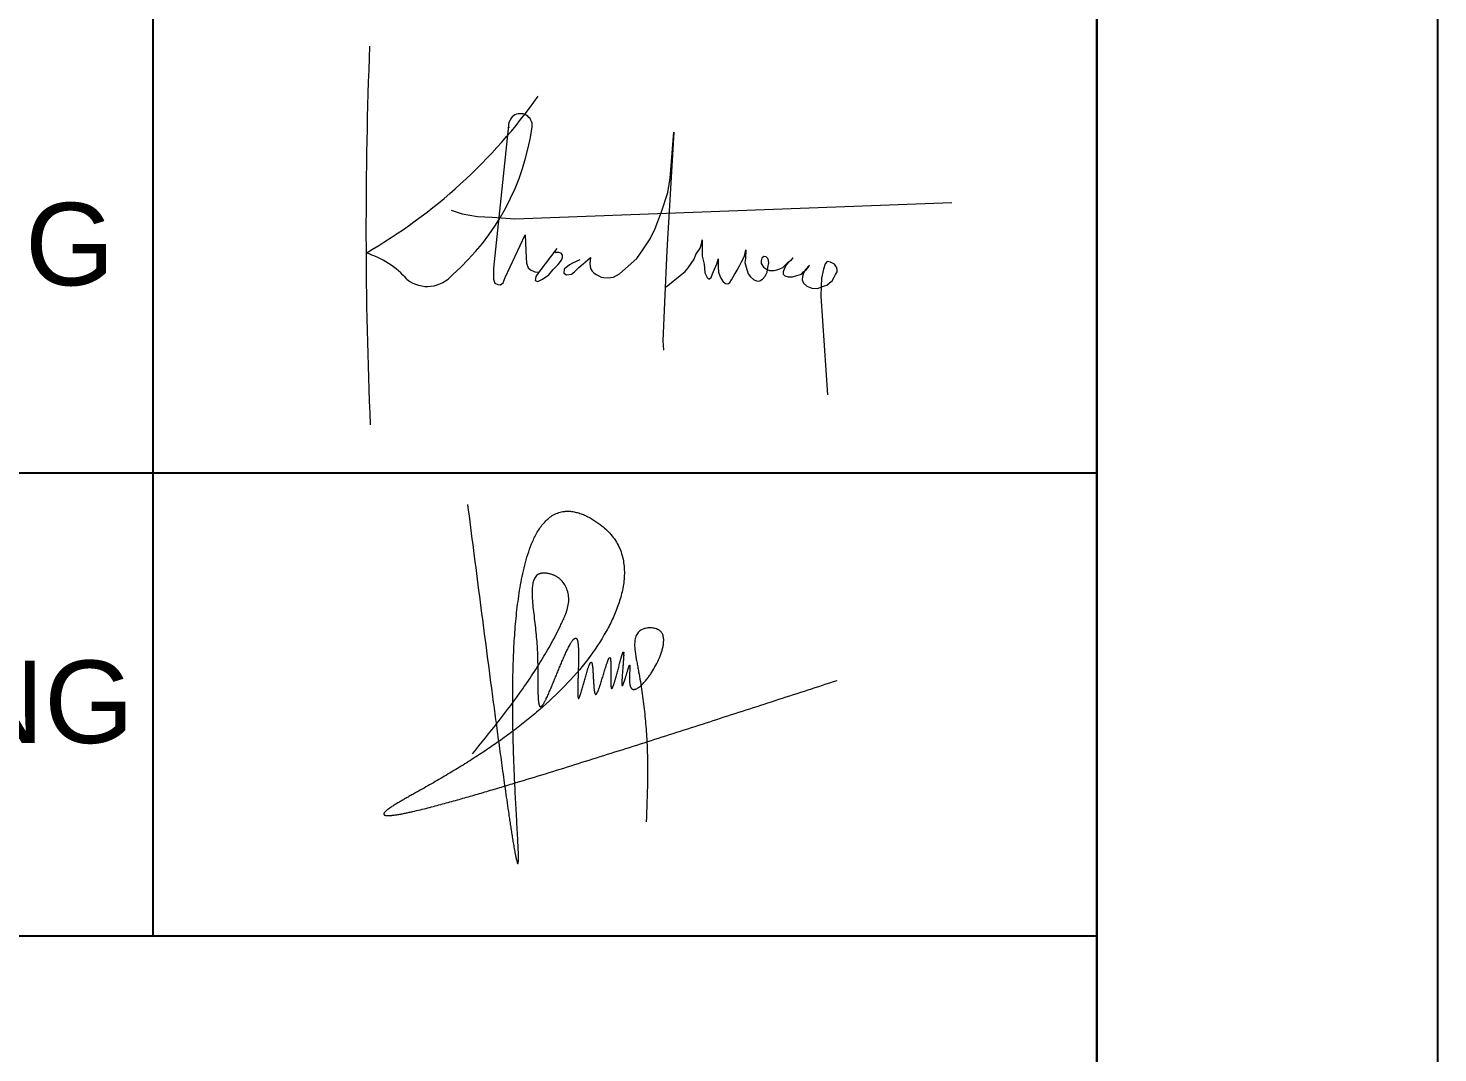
# Model space of a CAD drawing. Header units: millimetres. Extents: x 886808 to 1650903, y -1008069 to 230892.
# Drawn here: x 993824 to 999689, y -438920 to -434655 of the extents above; entities that cross this region are included whole.
import ezdxf

# ---------------------------------------------------------------- set-up
doc = ezdxf.new("R2010")
doc.units = ezdxf.units.MM
for name, color, linetype, lineweight in [('A-Wall', 113, 'Continuous', 30), ('co', 66, 'Continuous', 5), ('G-ANNO-TTLB', 6, 'Continuous', 18), ('hatch', 250, 'Continuous', 0)]:
    doc.layers.add(name, color=color, linetype=linetype, lineweight=lineweight)
doc.layers.add('CUA', color=75, linetype='Continuous')
doc.layers.add('TUONG', color=1, linetype='Continuous')
doc.styles.add('Arial_6', font='arial.ttf', dxfattribs={"height": 1.327769})

msp = doc.modelspace()

# ---------------------------------------------------------------- linework, layer by layer
at = {"layer": 'A-Wall', "linetype": 'Continuous', "transparency": 33554636}
msp.add_line((998270.2, -396443.4), (998270.2, -452800.7), dxfattribs=at)
at = {"layer": 'co', "transparency": 33554636}
for p, q in [((995822.9, -435060), (995762.8, -435627.6)), ((996510.2, -435087.4), (996481, -435580.8)), ((996495.6, -435278.7), (996510.2, -435087.4)), ((996485.8, -435338.3), (996495.6, -435278.7)), ((996459, -435420), (996485.8, -435338.3)), ((995849.5, -435448.2), (997667.8, -435380.7)), ((995584.5, -435412.8), (995630.4, -435428.1)), ((995630.4, -435428.1), (995693.2, -435438.6)), ((995693.2, -435438.6), (995754.5, -435441.8)), ((995754.5, -435441.8), (995849.5, -435448.2)), ((996432.2, -435488.2), (996459, -435420)), ((995808.4, -435693.4), (995891.7, -435515.1)), ((995891.7, -435515.1), (995894.1, -435581)), ((996412.7, -435532.1), (996432.2, -435488.2)), ((996023.5, -435572.5), (995948.2, -435670.3)), ((996356.6, -435613.7), (996382.2, -435577.1)), ((996382.2, -435577.1), (996412.7, -435532.1)), ((996602.7, -435597.2), (996619.4, -435571)), ((996619.4, -435571), (996625, -435552.7)), ((996625, -435552.7), (996628.1, -435536)), ((996628.1, -435536), (996628.1, -435575.8)), ((996628.1, -435575.8), (996628.9, -435603.6)), ((996804.9, -435603.6), (996810.5, -435578.2)), ((996810.5, -435578.2), (996808.1, -435614)), ((995762.8, -435627.6), (995760.8, -435653.7)), ((995894.1, -435581), (995896.4, -435609.2)), ((995896.4, -435609.2), (995897.8, -435632.7)), ((995897.8, -435632.7), (995904.4, -435652.4)), ((996018.3, -435588.5), (996015, -435589.4)), ((996032.5, -435588), (996018.3, -435588.5)), ((996029.2, -435638.3), (996043.8, -435620)), ((996042.3, -435591.8), (996032.5, -435588)), ((996047, -435599.3), (996042.3, -435591.8)), ((996043.8, -435620), (996047, -435609.6)), ((996047, -435609.6), (996047, -435599.3)), ((996088.6, -435632.5), (996076.4, -435639.5)), ((996119.3, -435618.8), (996088.6, -435632.5)), ((996115.1, -435651.8), (996133, -435635.8)), ((996133, -435635.8), (996153.3, -435618.8)), ((996153.3, -435618.8), (996164.2, -435609.3)), ((996164.2, -435609.3), (996160.4, -435634.8)), ((996160.4, -435634.8), (996163.7, -435654.6)), ((996284.1, -435677.7), (996356.6, -435613.7)), ((996481, -435580.8), (996471.2, -435796.4)), ((996569.6, -435652.1), (996594.7, -435617.1)), ((996594.7, -435617.1), (996602.7, -435597.2)), ((996628.9, -435603.6), (996636.9, -435637)), ((996636.9, -435637), (996639.3, -435673.6)), ((996679.1, -435658.5), (996690.2, -435633)), ((996690.2, -435633), (996695, -435614.7)), ((996695, -435614.7), (996695, -435633.8)), ((996695, -435633.8), (996695, -435648.2)), ((996784.2, -435644.2), (996793.7, -435624.3)), ((996793.7, -435624.3), (996804.9, -435603.6)), ((996808.1, -435614), (996805.7, -435630.7)), ((996805.7, -435630.7), (996813.6, -435660.1)), ((996876.5, -435611.6), (996874.1, -435623.5)), ((996874.1, -435623.5), (996874.1, -435634.6)), ((996874.1, -435634.6), (996883.7, -435649.8)), ((996885.3, -435606), (996876.5, -435611.6)), ((996894.8, -435606.8), (996885.3, -435606)), ((996901.2, -435613.2), (996894.8, -435606.8)), ((996904.4, -435621.9), (996901.2, -435613.2)), ((996901.2, -435651.3), (996905.2, -435632.3)), ((996905.2, -435632.3), (996904.4, -435621.9)), ((996974.5, -435640.2), (996986.4, -435628.3)), ((996992, -435625.9), (996977.6, -435641.8)), ((996986.4, -435628.3), (997000.7, -435618.7)), ((997006.3, -435610.8), (996992, -435625.9)), ((997000.7, -435618.7), (997006.3, -435610.8)), ((997140, -435635.4), (997133.7, -435657.7)), ((997148.8, -435626.7), (997140, -435635.4)), ((997162.3, -435629.1), (997148.8, -435626.7)), ((997178.3, -435637.8), (997162.3, -435629.1)), ((995760.8, -435653.7), (995760.8, -435679)), ((995760.8, -435679), (995760.8, -435699.9)), ((995799.9, -435715.5), (995808.4, -435693.4)), ((995904.4, -435652.4), (995914.8, -435660.9)), ((995914.8, -435660.9), (995932.7, -435668.9)), ((995932.7, -435668.9), (995949.6, -435670.8)), ((995936.4, -435688.2), (995933.6, -435705.1)), ((995948.2, -435670.3), (995936.4, -435688.2)), ((995964.2, -435700), (995990.6, -435681.1)), ((995990.6, -435681.1), (996008, -435659)), ((996008, -435659), (996029.2, -435638.3)), ((996053.7, -435658.4), (996052.3, -435674.9)), ((996052.3, -435674.9), (996064.1, -435682)), ((996076.4, -435639.5), (996053.7, -435658.4)), ((996064.1, -435682), (996084.9, -435678.7)), ((996084.9, -435678.7), (996097.6, -435669.7)), ((996097.6, -435669.7), (996115.1, -435651.8)), ((996163.7, -435654.6), (996170.3, -435665.9)), ((996170.3, -435665.9), (996178.3, -435674)), ((996178.3, -435674), (996187.8, -435680.6)), ((996187.8, -435680.6), (996198.6, -435685.8)), ((996198.6, -435685.8), (996208.5, -435691)), ((996208.5, -435691), (996219.9, -435693.3)), ((996219.9, -435693.3), (996235.9, -435694.3)), ((996235.9, -435694.3), (996248.2, -435692.8)), ((996248.2, -435692.8), (996259.1, -435691)), ((996259.1, -435691), (996271.8, -435684.8)), ((996271.8, -435684.8), (996284.1, -435677.7)), ((996479, -435731.3), (996537.5, -435684.6)), ((996537.5, -435684.6), (996557.8, -435667.3)), ((996557.8, -435667.3), (996569.6, -435652.1)), ((996639.3, -435673.6), (996648.8, -435692.7)), ((996648.8, -435692.7), (996656, -435699.1)), ((996656, -435699.1), (996666.4, -435692.7)), ((996666.4, -435692.7), (996671.9, -435676.8)), ((996671.9, -435676.8), (996679.1, -435658.5)), ((996695, -435648.2), (996696.6, -435671.2)), ((996696.6, -435671.2), (996701.4, -435686.3)), ((996701.4, -435686.3), (996705.4, -435695.9)), ((996705.4, -435695.9), (996715.7, -435710.2)), ((996749.9, -435703.1), (996761.9, -435682.4)), ((996761.9, -435682.4), (996773.8, -435661.7)), ((996773.8, -435661.7), (996784.2, -435644.2)), ((996813.6, -435660.1), (996819.2, -435677.6)), ((996819.2, -435677.6), (996828.8, -435689.5)), ((996828.8, -435689.5), (996842.3, -435701.5)), ((996879.7, -435699.1), (996890.1, -435687.1)), ((996883.7, -435649.8), (996896.4, -435657.7)), ((996890.1, -435687.1), (996898.8, -435671.2)), ((996896.4, -435657.7), (996908.4, -435663.3)), ((996898.8, -435671.2), (996901.2, -435651.3)), ((996908.4, -435663.3), (996927.5, -435663.3)), ((996927.5, -435663.3), (996939.4, -435660.9)), ((996939.4, -435660.9), (996951.4, -435656.9)), ((996951.4, -435656.9), (996963.3, -435651.3)), ((996963.3, -435651.3), (996974.5, -435640.2)), ((996970.5, -435654.5), (996964.9, -435668.8)), ((996964.9, -435668.8), (996964.9, -435678.4)), ((996964.9, -435678.4), (996972.9, -435685.6)), ((996977.6, -435641.8), (996970.5, -435654.5)), ((996972.9, -435685.6), (996986.4, -435689.5)), ((996986.4, -435689.5), (997003.9, -435690.3)), ((997003.9, -435690.3), (997022.2, -435684)), ((997022.2, -435684), (997041.3, -435678.4)), ((997041.3, -435678.4), (997050.1, -435668.8)), ((997045.3, -435688.7), (997044.5, -435702.3)), ((997048.5, -435679.2), (997045.3, -435688.7)), ((997057.2, -435660.9), (997048.5, -435679.2)), ((997050.1, -435668.8), (997060.4, -435660.9)), ((997075.6, -435641.8), (997057.2, -435660.9)), ((997060.4, -435660.9), (997069.2, -435650.5)), ((997069.2, -435650.5), (997075.6, -435641.8)), ((997124.9, -435695.1), (997123.3, -435729.3)), ((997133.7, -435657.7), (997124.9, -435695.1)), ((997168.7, -435707), (997177.5, -435691.9)), ((997177.5, -435691.9), (997183.8, -435680)), ((997187.8, -435649.8), (997178.3, -435637.8)), ((997183.8, -435680), (997189.4, -435668.8)), ((997189.4, -435660.1), (997187.8, -435649.8)), ((997189.4, -435668.8), (997189.4, -435660.1)), ((995760.8, -435699.9), (995766, -435715.9)), ((995766, -435715.9), (995778.8, -435721.6)), ((995778.8, -435721.6), (995789.1, -435723.5)), ((995789.1, -435723.5), (995799.9, -435715.5)), ((995933.6, -435705.1), (995944.4, -435708.9)), ((995944.4, -435708.9), (995964.2, -435700)), ((996715.7, -435710.2), (996725.3, -435718.2)), ((996725.3, -435718.2), (996735.6, -435719)), ((996735.6, -435719), (996742.8, -435713.4)), ((996742.8, -435713.4), (996749.9, -435703.1)), ((996842.3, -435701.5), (996857.4, -435707.8)), ((996857.4, -435707.8), (996868.6, -435706.2)), ((996868.6, -435706.2), (996879.7, -435699.1)), ((997044.5, -435702.3), (997049.3, -435715.8)), ((997049.3, -435715.8), (997064.4, -435729.3)), ((997064.4, -435729.3), (997084.3, -435736.5)), ((997084.3, -435736.5), (997108.2, -435738.1)), ((997108.2, -435738.1), (997132.9, -435729.3)), ((997123.3, -435729.3), (997121.7, -435770.7)), ((997132.9, -435729.3), (997146.4, -435725.3)), ((997146.4, -435725.3), (997158.4, -435715)), ((997158.4, -435715), (997168.7, -435707)), ((996471.2, -435796.4), (996464.8, -435956)), ((997121.7, -435770.7), (997149.9, -436180.7)), ((996464.8, -435956), (996467.3, -435995.7))]:
    msp.add_line(p, q, dxfattribs=at)
for centre, radius, start, end in [((1014449.5, -435486.4), 19219.8, 177.7463, 182.44478), ((994098.7, -433630.3), 2263.5, 299.98712, 324.71517), ((995872.1, -435060), 49.2, 354.1456, 191.63233), ((994930.4, -434929.5), 999.9, 311.32961, 352.20761), ((995128.6, -435934.6), 358.4, 40.52329, 73.55315), ((995484.7, -435591.8), 138.1, 232.68133, 320.14702)]:
    msp.add_arc(centre, radius, start, end, dxfattribs=at)
at = {"layer": 'CUA', "color": 4, "transparency": 33554636}
for p, q in [((994342.3, -430726.4), (994342.3, -438432.7)), ((983536.3, -436506.1), (998270.2, -436506.1)), ((983536.3, -438432.7), (998270.2, -438432.7))]:
    msp.add_line(p, q, dxfattribs=at)
at = {"layer": 'Defpoints', "transparency": 33554636}
msp.add_lwpolyline([(915979, -454219.5), (999689.1, -454219.5), (999689.1, -395024.6), (915979, -395024.6)], close=True, dxfattribs=at)
at = {"layer": 'G-ANNO-TTLB', "lineweight": 9, "transparency": 33554636}
for points, knots in [([(995652.2, -436637.4), (995660.4, -436701.1), (995676.8, -436828.6), (995701.5, -437019.7), (995726.4, -437210.8), (995747.3, -437370), (995764.2, -437497.4), (995777, -437592.9), (995790, -437688.4), (995801, -437767.9), (995809.9, -437831.5), (995816.7, -437879.2), (995822.6, -437919), (995827.3, -437950.7), (995830.9, -437974.5), (995834.6, -437998.3), (995837.7, -438018.2), (995840.3, -438034), (995842.3, -438045.9), (995844.3, -438057.8), (995846.4, -438069.6), (995848.2, -438079.5), (995849.6, -438087.4), (995850.8, -438093.3), (995851.8, -438098.2), (995852.6, -438102.2), (995853.2, -438105.1), (995853.8, -438108.1), (995854.4, -438111.1), (995855.1, -438114.1), (995855.7, -438116.4), (995856.2, -438118.3), (995856.7, -438119.7), (995857.2, -438121.1), (995857.6, -438122.5), (995858, -438123.9), (995858.3, -438125.2), (995858.5, -438126.1), (995858.6, -438126.7), (995858.7, -438127.2), (995858.8, -438127.9), (995859, -438128.7), (995859.2, -438129.5), (995859.5, -438130.2), (995859.8, -438130.7), (995860.2, -438131), (995860.5, -438131.2), (995860.8, -438131.4), (995861.3, -438131.6), (995861.9, -438131.7), (995862.3, -438131.6), (995862.6, -438131.5), (995862.9, -438131.3), (995863.1, -438131), (995863.3, -438130.4), (995863.4, -438129.6), (995863.5, -438128.6), (995863.4, -438127.8), (995863.4, -438127.2), (995863.4, -438126.6), (995863.4, -438125.9), (995863.5, -438125), (995863.5, -438124), (995863.6, -438122.7), (995863.8, -438120.8), (995864.1, -438118.6), (995864.2, -438115.7), (995864.3, -438112.8), (995864.3, -438109.7), (995864.2, -438106.6), (995864.2, -438103.5), (995864.1, -438099.5), (995864, -438094.5), (995863.8, -438086.8), (995863.5, -438077), (995863, -438065.2), (995862.2, -438049.5), (995861.2, -438029.9), (995859.9, -438006.3), (995858.6, -437982.8), (995856.9, -437951.4), (995854.7, -437912.2), (995852.2, -437865.1), (995849.8, -437818), (995847.6, -437770.9), (995845, -437708.1), (995842.3, -437629.6), (995840.3, -437535.3), (995839.7, -437441), (995840.8, -437346.8), (995843.9, -437252.5), (995849.5, -437158.4), (995858.5, -437064.5), (995871.8, -436971.1), (995888.1, -436894.2), (995906.1, -436833.9), (995922.8, -436789.8), (995944.1, -436747.6), (995971.7, -436709.1), (996002.2, -436683.5), (996031.2, -436670.6), (996048.3, -436666.9), (996059.6, -436665.8), (996066.4, -436665.5), (996078.3, -436665.5), (996095.3, -436667.6), (996115.1, -436672.5), (996134.4, -436679.5), (996152.9, -436688.1), (996176.8, -436701.2), (996202.1, -436718.4), (996228.1, -436740.4), (996249.4, -436762.4), (996267.9, -436786.8), (996287.8, -436822.5), (996303, -436871.7), (996306.3, -436933.1), (996298.1, -436993.8), (996281.4, -437052.8), (996258.5, -437109.5), (996218.3, -437188.5), (996153.5, -437285.2), (996059, -437393.7), (995971.7, -437475.7), (995898.2, -437537), (995841.5, -437581.1), (995783.4, -437623.3), (995724.2, -437663.9), (995664, -437703), (995613.1, -437734.5), (995572.1, -437759.1), (995541.1, -437777.3), (995510.1, -437795.3), (995478.9, -437813.1), (995452.9, -437827.8), (995432, -437839.6), (995416.4, -437848.4), (995400.8, -437857.3), (995385.2, -437866.2), (995372.3, -437873.7), (995362, -437879.8), (995352.3, -437885.6), (995342.9, -437891.3), (995334, -437897.1), (995327.4, -437901.6), (995322.1, -437905.5), (995317.9, -437908.7), (995314.8, -437911.3), (995312.3, -437913.5), (995310.4, -437915.3), (995309, -437916.7), (995307.7, -437918.2), (995306.5, -437919.8), (995305.3, -437921.5), (995304.5, -437923), (995304.1, -437924.3), (995304, -437925.1), (995304, -437925.8), (995304.1, -437926.4), (995304.5, -437927.5), (995305.4, -437929), (995307.1, -437930.2), (995308.7, -437930.8), (995310, -437931.1), (995311.3, -437931.4), (995312.9, -437931.7), (995314.9, -437932), (995316.9, -437932.1), (995319.5, -437932.3), (995322.8, -437932.3), (995326.8, -437932.2), (995330.8, -437931.9), (995334.8, -437931.6), (995340.1, -437931.1), (995346.7, -437930.3), (995354.5, -437929.2), (995362.4, -437927.9), (995370.3, -437926.6), (995380.7, -437924.6), (995393.7, -437922), (995409.3, -437918.7), (995430, -437914.1), (995455.9, -437907.9), (995486.8, -437900.2), (995517.6, -437892.2), (995558.6, -437881.2), (995609.8, -437867), (995671.1, -437849.5), (995732.3, -437831.7), (995793.3, -437813.6), (995874.7, -437789.1), (995976.3, -437758), (996098, -437720.2), (996219.5, -437682), (996341, -437643.5), (996502.9, -437591.9), (996705.1, -437526.9), (996947.6, -437448.4), (997109.2, -437396), (997190, -437369.8)], [0, 0, 0, 0, 1.008032, 2.016064, 3.024096, 4.032127, 4.536143, 5.040159, 5.544175, 6.048191, 6.300199, 6.552207, 6.804215, 6.930219, 7.056223, 7.182227, 7.308231, 7.371233, 7.434235, 7.497237, 7.560239, 7.623241, 7.654742, 7.686243, 7.717744, 7.733494, 7.749245, 7.764995, 7.780746, 7.796496, 7.812247, 7.820122, 7.827997, 7.835873, 7.843748, 7.851623, 7.859498, 7.863436, 7.865405, 7.867374, 7.871311, 7.875249, 7.879186, 7.883124, 7.887062, 7.889031, 7.890999, 7.892968, 7.894937, 7.898875, 7.900843, 7.902812, 7.904781, 7.90675, 7.910687, 7.914625, 7.918563, 7.9225, 7.924469, 7.926438, 7.930376, 7.934313, 7.938251, 7.946126, 7.954001, 7.969752, 7.985502, 8.001253, 8.017003, 8.032754, 8.048504, 8.064255, 8.095078, 8.125902, 8.187549, 8.249197, 8.310844, 8.434139, 8.557433, 8.680728, 8.804022, 9.050612, 9.297201, 9.54379, 9.790379, 10.036968, 10.530147, 11.023325, 11.516504, 12.009682, 12.50286, 12.996039, 13.489217, 13.982396, 14.475574, 14.722163, 14.968752, 15.215342, 15.461931, 15.70852, 15.831815, 15.955109, 15.981789, 16.008468, 16.061827, 16.168545, 16.275263, 16.381981, 16.488699, 16.595417, 16.808853, 16.968639, 17.128424, 17.28821, 17.447996, 17.767568, 18.08714, 18.406711, 18.726283, 19.045855, 19.365426, 20.116469, 20.867512, 21.618554, 21.994075, 22.369597, 22.745118, 23.120639, 23.49616, 23.871682, 24.059442, 24.247203, 24.434964, 24.622724, 24.810485, 24.904365, 24.998245, 25.092126, 25.186006, 25.279886, 25.326827, 25.373767, 25.457087, 25.498748, 25.540408, 25.582069, 25.602899, 25.623729, 25.644559, 25.654974, 25.665389, 25.675805, 25.68622, 25.696635, 25.70705, 25.712257, 25.717465, 25.720069, 25.722672, 25.72788, 25.738295, 25.74871, 25.759125, 25.764333, 25.76954, 25.779955, 25.790371, 25.800786, 25.811201, 25.832031, 25.852861, 25.873691, 25.894522, 25.915352, 25.957012, 25.998673, 26.040333, 26.081993, 26.123654, 26.206974, 26.290295, 26.373616, 26.540258, 26.706899, 26.873541, 27.040182, 27.373465, 27.706748, 28.040031, 28.373315, 28.706598, 29.373164, 30.03973, 30.706296, 31.372862, 32.039429, 33.372561, 34.705693, 36.038826, 36.038826, 36.038826, 36.038826]), ([(995672.7, -437675.6), (995708.6, -437631.1), (995780.5, -437542.2), (995866.6, -437428.1), (995930.8, -437333.5), (995968.5, -437272.7), (995996.9, -437223.1), (996017.2, -437185.4), (996033.3, -437153.5), (996045.6, -437127.7), (996052.6, -437112.6), (996057.2, -437101.8), (996060.6, -437093.2), (996066.2, -437078), (996072.2, -437055.7), (996074.4, -437027.9), (996070.3, -437001.3), (996060.9, -436977.2), (996049.4, -436960), (996037.8, -436948.2), (996028, -436940.6), (996017.3, -436934.5), (996005.1, -436929.2), (995991.5, -436925.2), (995979.1, -436923.2), (995969.1, -436922.9), (995961.6, -436923.5), (995955.4, -436924.8), (995950.7, -436926.5), (995945.5, -436928.9), (995939.2, -436933.4), (995933, -436940.9), (995928.5, -436949.5), (995924.3, -436961.7), (995921.6, -436977.6), (995920.5, -436996.9), (995920.8, -437016.2), (995922.3, -437041.9), (995925.4, -437073.9), (995929.9, -437112.3), (995934.5, -437150.6), (995938.5, -437189), (995941.4, -437225.8), (995943, -437260.8), (995943.9, -437294.2), (995944.3, -437322), (995944.4, -437344.2), (995944.5, -437360.9), (995944.6, -437377.5), (995944.7, -437394.2), (995944.9, -437410.9), (995945.2, -437424.8), (995945.6, -437435.9), (995946, -437442.8), (995946.4, -437448.4), (995946.7, -437452.5), (995947.1, -437456.7), (995947.6, -437460.8), (995948.2, -437464.3), (995948.7, -437467), (995949.2, -437469), (995949.7, -437471), (995950.2, -437472.7), (995950.7, -437474), (995951.3, -437475.3), (995952.1, -437476.8), (995953.3, -437478.2), (995954.5, -437479), (995955.5, -437479.3), (995956.5, -437479.3), (995957.5, -437479), (995958.5, -437478.6), (995959.7, -437477.9), (995960.8, -437477), (995961.7, -437476), (995962.7, -437474.9), (995963.8, -437473.6), (995965.1, -437471.8), (995966.5, -437469.8), (995968.3, -437467), (995970.5, -437463.4), (995972.9, -437458.9), (995975.3, -437454.4), (995977.6, -437449.9), (995980.6, -437443.8), (995984.2, -437436.2), (995988.4, -437426.9), (995992.4, -437417.7), (995996.5, -437408.3), (996001.8, -437395.9), (996008.3, -437380.3), (996016, -437361.5), (996023.7, -437342.8), (996031.4, -437324), (996039.2, -437305.3), (996047.1, -437286.6), (996053.9, -437271.1), (996059.4, -437258.7), (996063.7, -437249.5), (996068, -437240.4), (996072.6, -437231.3), (996076.5, -437223.8), (996079.8, -437217.9), (996082.4, -437213.5), (996085.1, -437209.2), (996087.9, -437205), (996090.5, -437201.7), (996092.7, -437199.1), (996094.5, -437197.3), (996096.1, -437195.9), (996097.5, -437195), (996098.7, -437194.3), (996099.7, -437193.9), (996100.5, -437193.7), (996101.1, -437193.6), (996101.7, -437193.6), (996102.6, -437193.7), (996103.6, -437194), (996104.8, -437194.7), (996105.7, -437195.5), (996106.5, -437196.5), (996107.2, -437197.6), (996107.7, -437198.8), (996108.4, -437200.4), (996109, -437202.2), (996109.6, -437204.3), (996110.2, -437206.8), (996110.9, -437210), (996111.5, -437213.9), (996112.1, -437219.1), (996112.7, -437225.6), (996113.2, -437233.4), (996113.6, -437241.3), (996113.8, -437249.1), (996113.9, -437257), (996114, -437267.4), (996113.9, -437280.5), (996113.6, -437301.4), (996113, -437322.4), (996112.4, -437343.3), (996111.9, -437359), (996111.4, -437372), (996111.1, -437382.5), (996110.9, -437390.3), (996110.8, -437398.2), (996110.6, -437406), (996110.6, -437413.9), (996110.6, -437420.4), (996110.7, -437425), (996110.8, -437427.6), (996110.8, -437429.6), (996110.9, -437431.6), (996111.1, -437433.2), (996111.2, -437434.5), (996111.3, -437435.7), (996111.5, -437437), (996111.7, -437438.2), (996111.8, -437439.1), (996111.9, -437439.8), (996112, -437440.3), (996112, -437440.8), (996112.1, -437441.6), (996112.2, -437442.5), (996112.5, -437443.4), (996113.1, -437444.1), (996114, -437444.4), (996114.6, -437444.3), (996114.9, -437444.3), (996115.2, -437444.2), (996115.5, -437444), (996115.9, -437443.7), (996116.2, -437443.3), (996116.5, -437442.7), (996116.8, -437442), (996117.1, -437441.3), (996117.3, -437440.6), (996117.6, -437439.8), (996118, -437438.9), (996118.4, -437437.9), (996118.9, -437436.8), (996119.3, -437435.7), (996119.8, -437434.6), (996120.4, -437433.1), (996121.1, -437431.2), (996122.1, -437428), (996123.3, -437423.9), (996124.8, -437419.1), (996126.2, -437414.3), (996128.1, -437407.9), (996130.3, -437399.8), (996133, -437390.1), (996135.6, -437380.5), (996138.3, -437370.8), (996141, -437361.1), (996143.7, -437351.5), (996146.5, -437341.8), (996148.8, -437333.8), (996150.8, -437327.4), (996152.4, -437322.6), (996154, -437317.9), (996155.6, -437313.1), (996157, -437309.1), (996158.3, -437306.1), (996159.4, -437303.9), (996160.3, -437302.1), (996161, -437300.5), (996161.4, -437299.5), (996161.8, -437298.7), (996162.2, -437297.9), (996162.7, -437296.9), (996163.2, -437295.9), (996163.8, -437295.3), (996164.3, -437294.9), (996164.8, -437294.6), (996165.6, -437294.3), (996166.7, -437294.3), (996168, -437294.6), (996168.8, -437295.4), (996169.4, -437296.5), (996169.7, -437297.9), (996170, -437299.3), (996170.2, -437300.5), (996170.5, -437301.7), (996170.8, -437303.1), (996171.1, -437304.9), (996171.5, -437306.9), (996172, -437309.7), (996172.4, -437313.3), (996172.8, -437317.7), (996173.2, -437322), (996173.5, -437326.4), (996173.8, -437330.7), (996174.2, -437336.5), (996174.6, -437343.7), (996175.1, -437352.4), (996175.5, -437361.1), (996176, -437369.8), (996176.4, -437378.5), (996177, -437387.2), (996177.5, -437394.4), (996178, -437400.2), (996178.4, -437404.5), (996178.9, -437408.9), (996179.5, -437412.5), (996179.9, -437415.4), (996180.3, -437417.4), (996180.7, -437419.5), (996181.1, -437421.2), (996181.5, -437422.6), (996181.9, -437423.7), (996182.3, -437424.8), (996182.8, -437426), (996183.3, -437426.8), (996183.8, -437427.4), (996184.2, -437427.7), (996184.5, -437427.9), (996184.8, -437428), (996185.1, -437428), (996185.5, -437428), (996186.2, -437427.8), (996187.1, -437427.3), (996188.4, -437426.3), (996189.7, -437424.8), (996190.6, -437423.3), (996191.3, -437422), (996191.7, -437421), (996192.2, -437419.9), (996193, -437418.3), (996194.3, -437415.4), (996196.1, -437411.4), (996198.1, -437406.4), (996199.9, -437401.4), (996201.6, -437396.4), (996203.3, -437391.3), (996205, -437386.3), (996207.2, -437379.5), (996209.9, -437371.1), (996213, -437360.9), (996216, -437350.7), (996219.1, -437340.5), (996222.2, -437330.3), (996224.8, -437321.8), (996226.9, -437315), (996228.5, -437310), (996230.1, -437304.9), (996231.8, -437299.8), (996233.2, -437295.6), (996234.4, -437292.3), (996235.3, -437289.8), (996236.4, -437287.4), (996237.3, -437285.4), (996238, -437283.8), (996238.5, -437282.5), (996238.9, -437281.5), (996239.2, -437280.6), (996239.5, -437279.7), (996239.9, -437278.6), (996240.5, -437277.4), (996241.2, -437276.3), (996242.6, -437275.1), (996244.7, -437274.5), (996245.8, -437275.5), (996246.3, -437276.8), (996246.5, -437278.2), (996246.6, -437279.3), (996246.6, -437280), (996246.7, -437280.8), (996246.8, -437281.8), (996247, -437283.4), (996247.3, -437285.5), (996247.5, -437287.8), (996247.7, -437289.9), (996247.9, -437291.9), (996248, -437294), (996248.1, -437296.8), (996248.1, -437300.4), (996248.2, -437304.6), (996248.2, -437308.8), (996248.3, -437314.3), (996248.3, -437321.2), (996248.2, -437329.6), (996248.2, -437337.9), (996248.1, -437346.3), (996248, -437354.6), (996248, -437363), (996248, -437369.8), (996248.1, -437375.4), (996248.2, -437379.6), (996248.3, -437383.9), (996248.4, -437387.4), (996248.6, -437390.1), (996248.7, -437392.1), (996248.9, -437393.9), (996249.1, -437395.6), (996249.3, -437397), (996249.5, -437398.1), (996249.6, -437399.1), (996249.8, -437399.9), (996249.9, -437400.8), (996250.2, -437401.8), (996250.5, -437402.7), (996250.9, -437403.2), (996251.1, -437403.4), (996251.4, -437403.5), (996251.6, -437403.6), (996252, -437403.5), (996252.4, -437403.3), (996253.1, -437402.9), (996254.2, -437401.9), (996255.3, -437400.5), (996256.1, -437398.9), (996256.5, -437397.7), (996256.8, -437396.7), (996257.2, -437395.7), (996257.6, -437394.4), (996258.5, -437392.2), (996259.6, -437389.4), (996260.7, -437386.5), (996261.8, -437383.2), (996263.1, -437379.1), (996264.6, -437374.1), (996266.1, -437369.2), (996267.5, -437364.2), (996269.4, -437357.5), (996271.8, -437349.2), (996274.5, -437339.2), (996277.1, -437329.2), (996279.8, -437319.2), (996282.4, -437309.2), (996284.6, -437300.8), (996286.4, -437294.1), (996287.8, -437289.2), (996289.2, -437284.2), (996290.6, -437279.2), (996291.7, -437275), (996292.6, -437271.6), (996293.3, -437269.1), (996294, -437267.1), (996294.6, -437265.5), (996295.2, -437263.9), (996295.9, -437262), (996296.8, -437259.5), (996297.3, -437257.4), (996297.7, -437255.5), (996297.9, -437254.4), (996298.2, -437253.5), (996298.5, -437253), (996298.9, -437252.5), (996299.3, -437252.1), (996299.7, -437251.9), (996300.1, -437251.6), (996300.7, -437251.5), (996301.3, -437251.4), (996301.7, -437251.6), (996302, -437252), (996302.1, -437252.6), (996302.2, -437253.3), (996302.1, -437254.4), (996302, -437255.6), (996301.8, -437256.7), (996301.7, -437257.8), (996301.7, -437259), (996301.6, -437260.4), (996301.6, -437261.6), (996301.7, -437263.2), (996301.8, -437264.7), (996301.8, -437266.3), (996301.8, -437267.9), (996301.7, -437270), (996301.5, -437273.2), (996301.2, -437277.3), (996300.8, -437281.8), (996300.5, -437286.3), (996300.1, -437292.3), (996299.6, -437299.7), (996298.6, -437311.7), (996297.6, -437323.6), (996296.7, -437335.6), (996296, -437344.6), (996295.5, -437352), (996295.2, -437358), (996294.9, -437362.6), (996294.6, -437367.2), (996294.4, -437371), (996294.3, -437373.9), (996294.4, -437376), (996294.5, -437378.1), (996294.6, -437380.1), (996294.6, -437382), (996294.6, -437383.7), (996294.6, -437384.8), (996294.5, -437385.7), (996294.4, -437386.6), (996294.3, -437387.8), (996294.4, -437389.1), (996294.7, -437389.9), (996295.1, -437390.4), (996295.6, -437390.7), (996296.6, -437390.7), (996297.6, -437390.4), (996298.2, -437390), (996298.7, -437389.5), (996299.2, -437388.8), (996299.7, -437387.7), (996300, -437386.5), (996300.2, -437385.5), (996300.4, -437384.7), (996300.6, -437383.9), (996300.8, -437382.9), (996301.2, -437381.8), (996301.6, -437380.3), (996302.3, -437378.6), (996303.2, -437376.6), (996304, -437374.6), (996304.8, -437372.5), (996305.5, -437370.4), (996306.3, -437368.1), (996307.1, -437365.5), (996307.9, -437362.7), (996308.7, -437359.9), (996309.8, -437356.2), (996311.2, -437351.5), (996312.9, -437346.1), (996314.6, -437340.6), (996316.2, -437335.1), (996317.7, -437330.3), (996318.8, -437326.4), (996319.7, -437323.6), (996320.6, -437320.9), (996321.4, -437318.5), (996322.1, -437316.6), (996322.7, -437314.9), (996323.2, -437313.6), (996323.7, -437312.1), (996324.2, -437310.7), (996324.6, -437309.4), (996324.9, -437308.4), (996325.3, -437307.4), (996325.6, -437306.6), (996325.9, -437306.1), (996326.1, -437305.9), (996326.3, -437305.8), (996326.5, -437305.8), (996326.6, -437305.9), (996326.7, -437306), (996326.9, -437306.2), (996327.1, -437306.6), (996327.4, -437307.2), (996327.8, -437308.3), (996328, -437309.6), (996328, -437311.1), (996327.9, -437312.5), (996327.7, -437313.6), (996327.6, -437314.5), (996327.5, -437315.4), (996327.4, -437316.6), (996327.3, -437318.5), (996327.2, -437321), (996327.2, -437323.9), (996327.1, -437327.8), (996326.8, -437332.5), (996326.5, -437338.1), (996326.2, -437343.6), (996326, -437349.2), (996325.9, -437354.7), (996325.8, -437360.2), (996325.9, -437367.6), (996326.1, -437375), (996326.8, -437382.4), (996327.5, -437386.9), (996328.3, -437390.5), (996329.2, -437394.1), (996330.5, -437397.6), (996332.4, -437400.8), (996334.2, -437403), (996335.9, -437404.5), (996337.5, -437405.5), (996339.2, -437406.3), (996341.5, -437407), (996344.3, -437407.2), (996347, -437407), (996349.5, -437406.4), (996351.8, -437405.7), (996354.4, -437404.7), (996357.5, -437403.2), (996361.1, -437401), (996365.8, -437397.9), (996371.2, -437393.6), (996379.5, -437386), (996389.1, -437375.9), (996399.7, -437362.9), (996409.7, -437349.4), (996422.1, -437330.8), (996436.2, -437306.7), (996450.7, -437276.5), (996460.3, -437250.2), (996465.8, -437228.5), (996468.3, -437211.9), (996468.5, -437195.1), (996465.9, -437182.3), (996462, -437174.1), (996459.2, -437169.8), (996455.9, -437165.9), (996452, -437162.5), (996447.7, -437159.6), (996441.6, -437156.4), (996433.5, -437153.5), (996423.4, -437151.5), (996413.1, -437150.8), (996402.8, -437151.3), (996392.7, -437152.8), (996382.9, -437155.6), (996373.6, -437159.9), (996365.4, -437165.9), (996358.7, -437173.6), (996353.8, -437182.5), (996350.5, -437192.1), (996348.5, -437202), (996347.2, -437215.4), (996347.4, -437232.3), (996349.5, -437252.5), (996352.6, -437272.5), (996356.3, -437292.6), (996360.2, -437312.9), (996365.4, -437340.2), (996373.7, -437388.3), (996383.9, -437457.2), (996392.9, -437540.3), (996400.7, -437651.5), (996402.4, -437790.9), (996397.8, -437902.2), (996395.5, -437957.9)], [0, 0, 0, 0, 0.896928, 1.793857, 2.242321, 2.690785, 2.915017, 3.139249, 3.363482, 3.475598, 3.587714, 3.623948, 3.660183, 3.732652, 3.87759, 4.022529, 4.167467, 4.296661, 4.425855, 4.490452, 4.555049, 4.619646, 4.684243, 4.762728, 4.841213, 4.880455, 4.919697, 4.95894, 4.978561, 4.998182, 5.048668, 5.099154, 5.14964, 5.200127, 5.301099, 5.402071, 5.503043, 5.604015, 5.805959, 6.007904, 6.209848, 6.411792, 6.613737, 6.788186, 6.962635, 7.137085, 7.224309, 7.311534, 7.398759, 7.485983, 7.573208, 7.660433, 7.704045, 7.747657, 7.769463, 7.79127, 7.813076, 7.834882, 7.856688, 7.867591, 7.878494, 7.889397, 7.9003, 7.905752, 7.911204, 7.922107, 7.93301, 7.938461, 7.943913, 7.949364, 7.954816, 7.960267, 7.965719, 7.976622, 7.982074, 7.987525, 7.998428, 8.009331, 8.022597, 8.035864, 8.062396, 8.088928, 8.11546, 8.141992, 8.168525, 8.221589, 8.274653, 8.327718, 8.380782, 8.433847, 8.539975, 8.646104, 8.752233, 8.858362, 8.964491, 9.070619, 9.176748, 9.229812, 9.282877, 9.335941, 9.389006, 9.44207, 9.468602, 9.495134, 9.521667, 9.548199, 9.574731, 9.587997, 9.601263, 9.614529, 9.621162, 9.627795, 9.634429, 9.637745, 9.641062, 9.644378, 9.647695, 9.654328, 9.660961, 9.667594, 9.674227, 9.68086, 9.687493, 9.694126, 9.707392, 9.717655, 9.727918, 9.748444, 9.76897, 9.789496, 9.830547, 9.871599, 9.912651, 9.953703, 9.994755, 10.035806, 10.11791, 10.200013, 10.364221, 10.446324, 10.528428, 10.610531, 10.651583, 10.692635, 10.733687, 10.774738, 10.81579, 10.856842, 10.877368, 10.887631, 10.897894, 10.908157, 10.91842, 10.923551, 10.928682, 10.938945, 10.944077, 10.949208, 10.951774, 10.95434, 10.956906, 10.959471, 10.964603, 10.969734, 10.974866, 10.979997, 10.982563, 10.983846, 10.985129, 10.987694, 10.99026, 10.992826, 10.995392, 11.000523, 11.003089, 11.005655, 11.010786, 11.015918, 11.021049, 11.027611, 11.034173, 11.040736, 11.047298, 11.060422, 11.073546, 11.099795, 11.126044, 11.152293, 11.178542, 11.231039, 11.283537, 11.336034, 11.388532, 11.441029, 11.493527, 11.546024, 11.598522, 11.62477, 11.651019, 11.677268, 11.703517, 11.729765, 11.74289, 11.756014, 11.769139, 11.775701, 11.782263, 11.785544, 11.788825, 11.795387, 11.801949, 11.805231, 11.808512, 11.811793, 11.815074, 11.821636, 11.828198, 11.83476, 11.841323, 11.847885, 11.854447, 11.861009, 11.866699, 11.872388, 11.883767, 11.895147, 11.906526, 11.929284, 11.952042, 11.9748, 11.997559, 12.020317, 12.043075, 12.088592, 12.134108, 12.179625, 12.225141, 12.270658, 12.316174, 12.361691, 12.384449, 12.407207, 12.429966, 12.452724, 12.464103, 12.475482, 12.486861, 12.49824, 12.50393, 12.50962, 12.515309, 12.520999, 12.526688, 12.529533, 12.532378, 12.535223, 12.536645, 12.538067, 12.540912, 12.543757, 12.549447, 12.555136, 12.566515, 12.577894, 12.583584, 12.589274, 12.596235, 12.603196, 12.617118, 12.644962, 12.672807, 12.700651, 12.728495, 12.75634, 12.784184, 12.812028, 12.867717, 12.923406, 12.979095, 13.034783, 13.090472, 13.146161, 13.174005, 13.20185, 13.229694, 13.257538, 13.285383, 13.299305, 13.313227, 13.327149, 13.341072, 13.348033, 13.354994, 13.361955, 13.365435, 13.368916, 13.375877, 13.382838, 13.389799, 13.39676, 13.410682, 13.417644, 13.424605, 13.431566, 13.435046, 13.438527, 13.442007, 13.445488, 13.452449, 13.466371, 13.480293, 13.491199, 13.502104, 13.51301, 13.523915, 13.545726, 13.567537, 13.589348, 13.611159, 13.65478, 13.698402, 13.742024, 13.785646, 13.829268, 13.872889, 13.916511, 13.938322, 13.960133, 13.981944, 14.003755, 14.01466, 14.025566, 14.036471, 14.047376, 14.052829, 14.058282, 14.063735, 14.066461, 14.069187, 14.07464, 14.080093, 14.082819, 14.085545, 14.086909, 14.088272, 14.090998, 14.093725, 14.096451, 14.101904, 14.112809, 14.123715, 14.129167, 14.13462, 14.140073, 14.145525, 14.156431, 14.178242, 14.191793, 14.205344, 14.232446, 14.259548, 14.28665, 14.313752, 14.340854, 14.395059, 14.449263, 14.503467, 14.557671, 14.611875, 14.66608, 14.693182, 14.720284, 14.747386, 14.774488, 14.80159, 14.815141, 14.828692, 14.842243, 14.849019, 14.855794, 14.869345, 14.882897, 14.896448, 14.903223, 14.909999, 14.913386, 14.916774, 14.920162, 14.92355, 14.925244, 14.926937, 14.930325, 14.933713, 14.937101, 14.940489, 14.943876, 14.947264, 14.950652, 14.957427, 14.960815, 14.964203, 14.970978, 14.977754, 14.984529, 14.991305, 15.004856, 15.011632, 15.018407, 15.031958, 15.045509, 15.069049, 15.092589, 15.116129, 15.139669, 15.186749, 15.233829, 15.327989, 15.375069, 15.422149, 15.469229, 15.492769, 15.516309, 15.53985, 15.56339, 15.57516, 15.58693, 15.5987, 15.61047, 15.62224, 15.628125, 15.63401, 15.636952, 15.639895, 15.64578, 15.651665, 15.65755, 15.660492, 15.663435, 15.66932, 15.675205, 15.678147, 15.68109, 15.686975, 15.69286, 15.698745, 15.70463, 15.707572, 15.710515, 15.7164, 15.722285, 15.72817, 15.73994, 15.75171, 15.76348, 15.77525, 15.78702, 15.79879, 15.813925, 15.829061, 15.844196, 15.859332, 15.889603, 15.919874, 15.950145, 15.980417, 16.010688, 16.025823, 16.040959, 16.056094, 16.07123, 16.086366, 16.093933, 16.101501, 16.109069, 16.116637, 16.120421, 16.124205, 16.127988, 16.131772, 16.135556, 16.137448, 16.13934, 16.141232, 16.142178, 16.143124, 16.145016, 16.146908, 16.150692, 16.154476, 16.162043, 16.169611, 16.177179, 16.184747, 16.188531, 16.192315, 16.199882, 16.20745, 16.222586, 16.237721, 16.252857, 16.283128, 16.312072, 16.341017, 16.369961, 16.398905, 16.427849, 16.456794, 16.514682, 16.543627, 16.572571, 16.587043, 16.601515, 16.630459, 16.644932, 16.659404, 16.673876, 16.681112, 16.688348, 16.70282, 16.717292, 16.731764, 16.746237, 16.75719, 16.768144, 16.790051, 16.811958, 16.833865, 16.87768, 16.921494, 17.009123, 17.096751, 17.18438, 17.272009, 17.447266, 17.622524, 17.797781, 17.88541, 17.973039, 18.060667, 18.148296, 18.17517, 18.202044, 18.228918, 18.255791, 18.282665, 18.309539, 18.363287, 18.417034, 18.470782, 18.52453, 18.578277, 18.631179, 18.684081, 18.736983, 18.789884, 18.842786, 18.895688, 18.948589, 19.001491, 19.107295, 19.213098, 19.318902, 19.424705, 19.533997, 19.643288, 19.861871, 20.299037, 20.736204, 21.17337, 22.047702, 22.922035, 22.922035, 22.922035, 22.922035])]:
    msp.add_open_spline(points, degree=3, knots=knots, dxfattribs=at)
at = {"layer": 'TUONG', "transparency": 33554636}
msp.add_line((998270.2, -396443.4), (998270.2, -452800.7), dxfattribs=at)

# ---------------------------------------------------------------- texts
at = {"layer": 'hatch', "transparency": 33554636, "style": 'Arial_6'}
for s, p in [('KTS. NGUYỄN KHOA TRƯỜNG', (987126.4, -435725.4)), ('KTS. TRƯƠNG QUANG PHÙNG', (987126.4, -437630.4))]:
    msp.add_text(s, height=343.436, dxfattribs=at).set_placement(p)

doc.saveas('drawing.dxf')
